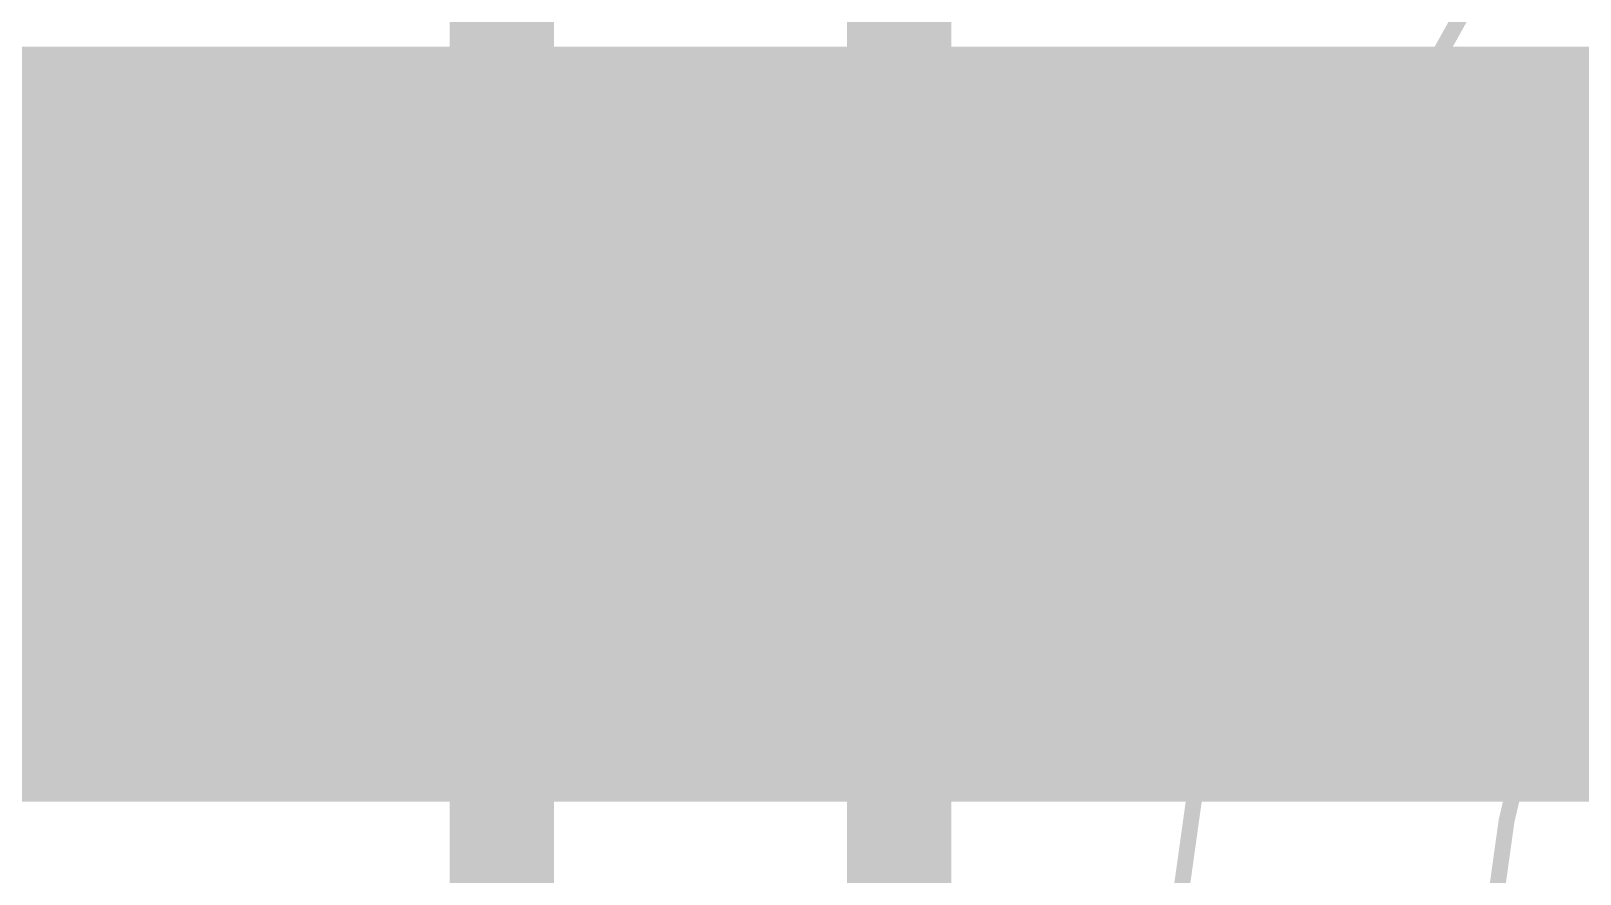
# Model space of a CAD drawing. Extents: x -20 to 155, y -92 to 168.
# Drawn here: x 39.3 to 54.15, y 25.85 to 33.93 of the extents above; entities that cross this region are included whole.
import ezdxf

# ---------------------------------------------------------------- set-up
doc = ezdxf.new("R2010")
doc.units = 0
doc.header["$MEASUREMENT"] = 0
doc.layers.get('0').update_dxf_attribs({"linetype": 'CONTINUOUS'})
for name, color, linetype in [('25-334-1_BOT', 7, 'CONTINUOUS'), ('25-334-1_DRD', 7, 'CONTINUOUS'), ('25-334-1_DRL', 2, 'CONTINUOUS'), ('25-334-1_IN1', 4, 'CONTINUOUS'), ('25-334-1_IN2', 3, 'CONTINUOUS'), ('25-334-1_SMB', 5, 'CONTINUOUS'), ('25-334-1_SST', 11, 'CONTINUOUS'), ('25-334-1_TOP', 13, 'CONTINUOUS'), ('THRUHOLE_TAP', 7, 'CONTINUOUS')]:
    doc.layers.add(name, color=color, linetype=linetype)

# ---------------------------------------------------------------- blocks, each defined once
blk = doc.blocks.new('ROUND_33')
at = {"const_width": 0.7493}
blk.add_lwpolyline([(-0.37465, 0, 1), (0.37465, 0, 1)], format="xyb", close=True, dxfattribs=at)
blk = doc.blocks.new('ROUND_32')
at = {"const_width": 0.35052}
blk.add_lwpolyline([(-0.17526, 0, 1), (0.17526, 0, 1)], format="xyb", close=True, dxfattribs=at)

msp = doc.modelspace()

# ---------------------------------------------------------------- linework, layer by layer
at = {"layer": '25-334-1_BOT', "const_width": 0.254}
for points in [[(133.731, 40.64), (70.104, 40.64), (68.58, 39.116), (59.944, 39.116), (59.944, 33.655), (29.845, 33.655), (29.845, 21.463), (24.511, 21.463), (24.511, 14.478), (25.146, 13.843)], [(39.37, 33.655), (39.37, 26.67)], [(39.5986, 33.655), (39.5986, 26.67)], [(39.8272, 33.655), (39.8272, 26.67)], [(40.0558, 33.655), (40.0558, 26.67)], [(40.2844, 33.655), (40.2844, 26.67)], [(40.513, 33.655), (40.513, 26.67)], [(40.7416, 33.655), (40.7416, 26.67)], [(40.9702, 33.655), (40.9702, 26.67)], [(41.1988, 33.655), (41.1988, 26.67)], [(41.4274, 33.655), (41.4274, 26.67)], [(41.656, 33.655), (41.656, 26.67)], [(41.8846, 33.655), (41.8846, 26.67)], [(42.1132, 33.655), (42.1132, 26.67)], [(42.3418, 33.655), (42.3418, 26.67)], [(42.5704, 33.655), (42.5704, 26.67)], [(42.799, 33.655), (42.799, 26.67)], [(43.0276, 33.655), (43.0276, 26.67)], [(43.2562, 33.655), (43.2562, 26.67)], [(43.4848, 33.655), (43.4848, 26.67)], [(43.7134, 33.655), (43.7134, 26.67)], [(43.942, 33.655), (43.942, 26.67)], [(44.1706, 33.655), (44.1706, 26.67)], [(44.3992, 33.655), (44.3992, 26.67)], [(44.6278, 33.655), (44.6278, 26.67)], [(44.8564, 33.655), (44.8564, 26.67)], [(45.085, 33.655), (45.085, 26.67)], [(45.3136, 33.655), (45.3136, 26.67)], [(45.5422, 33.655), (45.5422, 26.67)], [(45.7708, 33.655), (45.7708, 26.67)], [(45.9994, 33.655), (45.9994, 26.67)], [(46.228, 33.655), (46.228, 26.67)], [(46.4566, 33.655), (46.4566, 26.67)], [(46.6852, 33.655), (46.6852, 26.67)], [(46.9138, 33.655), (46.9138, 26.67)], [(47.1424, 33.655), (47.1424, 26.67)], [(47.371, 33.655), (47.371, 26.67)], [(47.5996, 33.655), (47.5996, 26.67)], [(47.8282, 33.655), (47.8282, 26.67)], [(48.0568, 33.655), (48.0568, 26.67)], [(48.2854, 33.655), (48.2854, 26.67)], [(48.514, 33.655), (48.514, 26.67)], [(48.7426, 33.655), (48.7426, 26.67)], [(48.9712, 33.655), (48.9712, 26.67)], [(49.1998, 33.655), (49.1998, 26.67)], [(49.4284, 33.655), (49.4284, 26.67)], [(49.657, 33.655), (49.657, 26.67)], [(49.8856, 33.655), (49.8856, 26.67)], [(50.1142, 33.655), (50.1142, 26.67)], [(50.3428, 33.655), (50.3428, 26.67)], [(50.5714, 33.655), (50.5714, 26.67)], [(50.8, 33.655), (50.8, 26.67)], [(51.0286, 33.655), (51.0286, 26.67)], [(51.2572, 33.655), (51.2572, 26.67)], [(51.4858, 33.655), (51.4858, 26.67)], [(51.7144, 33.655), (51.7144, 26.67)], [(51.943, 33.655), (51.943, 26.67)], [(52.1716, 33.655), (52.1716, 26.67)], [(52.4002, 33.655), (52.4002, 26.67)], [(52.6288, 33.655), (52.6288, 26.67)], [(52.8574, 33.655), (52.8574, 26.67)], [(53.086, 33.655), (53.086, 26.67)], [(53.3146, 33.655), (53.3146, 26.67)], [(53.5432, 33.655), (53.5432, 26.67)], [(53.7718, 33.655), (53.7718, 26.67)], [(54.0004, 33.655), (54.0004, 26.67)], [(54.229, 33.655), (54.229, 26.67)], [(100.45192, 33.5026), (29.845, 33.5026)], [(100.34016, 33.274), (29.845, 33.274)], [(100.27666, 33.0454), (29.845, 33.0454)], [(100.2538, 32.8168), (29.845, 32.8168)], [(100.26904, 32.5882), (29.845, 32.5882)], [(100.32746, 32.3596), (29.845, 32.3596)], [(100.4316, 32.131), (29.845, 32.131)], [(100.5967, 31.9024), (29.845, 31.9024)], [(100.86086, 31.6738), (29.845, 31.6738)], [(136.017, 31.4452), (29.845, 31.4452)], [(136.017, 31.2166), (29.845, 31.2166)], [(136.017, 30.988), (29.845, 30.988)], [(136.017, 30.7594), (29.845, 30.7594)], [(136.017, 30.5308), (29.845, 30.5308)], [(136.017, 30.3022), (29.845, 30.3022)], [(136.017, 30.0736), (29.845, 30.0736)], [(136.017, 29.845), (29.845, 29.845)], [(136.017, 29.6164), (29.845, 29.6164)], [(136.017, 29.3878), (29.845, 29.3878)], [(136.017, 29.1592), (29.845, 29.1592)], [(136.017, 28.9306), (29.845, 28.9306)], [(136.017, 28.702), (29.845, 28.702)], [(136.017, 28.4734), (29.845, 28.4734)], [(136.017, 28.2448), (29.845, 28.2448)], [(136.017, 28.0162), (29.845, 28.0162)], [(135.9916, 27.7876), (29.845, 27.7876)], [(135.763, 27.559), (29.845, 27.559)], [(135.5344, 27.3304), (29.845, 27.3304)], [(135.3058, 27.1018), (29.845, 27.1018)], [(135.0772, 26.8732), (29.845, 26.8732)], [(134.874, 26.67), (35.941, 26.67)]]:
    msp.add_lwpolyline(points, dxfattribs=at)
at = {"layer": '25-334-1_DRD', "const_width": 0.254}
for points in [[(40.386, 33.655), (40.005, 33.274)], [(40.894, 33.655), (40.386, 33.655)], [(41.275, 33.274), (40.894, 33.655)], [(42.926, 33.655), (42.545, 33.274)], [(43.434, 33.655), (42.926, 33.655)], [(43.815, 33.274), (43.434, 33.655)], [(45.466, 33.655), (45.085, 33.274)], [(45.974, 33.655), (45.466, 33.655)], [(46.355, 33.274), (45.974, 33.655)], [(48.006, 33.655), (47.625, 33.274)], [(48.514, 33.655), (48.006, 33.655)], [(48.895, 33.274), (48.514, 33.655)], [(50.546, 33.655), (50.165, 33.274)], [(51.054, 33.655), (50.546, 33.655)], [(51.435, 33.274), (51.054, 33.655)], [(53.086, 33.655), (52.705, 33.274)], [(53.594, 33.655), (53.086, 33.655)], [(53.975, 33.274), (53.594, 33.655)], [(40.005, 33.274), (40.005, 32.766)], [(41.275, 32.766), (41.275, 33.274)], [(42.545, 33.274), (42.545, 32.766)], [(43.815, 32.766), (43.815, 33.274)], [(45.085, 33.274), (45.085, 32.766)], [(46.355, 32.766), (46.355, 33.274)], [(47.625, 33.274), (47.625, 32.766)], [(48.895, 32.766), (48.895, 33.274)], [(50.165, 33.274), (50.165, 32.766)], [(51.435, 32.766), (51.435, 33.274)], [(52.705, 33.274), (52.705, 32.766)], [(53.975, 32.766), (53.975, 33.274)], [(40.005, 32.766), (40.386, 32.385)], [(40.894, 32.385), (41.275, 32.766)], [(42.545, 32.766), (42.926, 32.385)], [(43.434, 32.385), (43.815, 32.766)], [(45.085, 32.766), (45.466, 32.385)], [(45.974, 32.385), (46.355, 32.766)], [(47.625, 32.766), (48.006, 32.385)], [(48.514, 32.385), (48.895, 32.766)], [(50.165, 32.766), (50.546, 32.385)], [(51.054, 32.385), (51.435, 32.766)], [(52.705, 32.766), (53.086, 32.385)], [(53.594, 32.385), (53.975, 32.766)], [(40.386, 32.385), (40.894, 32.385)], [(42.926, 32.385), (43.434, 32.385)], [(45.466, 32.385), (45.974, 32.385)], [(48.006, 32.385), (48.514, 32.385)], [(50.546, 32.385), (51.054, 32.385)], [(53.086, 32.385), (53.594, 32.385)], [(40.386, 31.115), (40.005, 30.734)], [(40.894, 31.115), (40.386, 31.115)], [(41.275, 30.734), (40.894, 31.115)], [(42.926, 31.115), (42.545, 30.734)], [(43.434, 31.115), (42.926, 31.115)], [(43.815, 30.734), (43.434, 31.115)], [(45.466, 31.115), (45.085, 30.734)], [(45.974, 31.115), (45.466, 31.115)], [(46.355, 30.734), (45.974, 31.115)], [(48.006, 31.115), (47.625, 30.734)], [(48.514, 31.115), (48.006, 31.115)], [(48.895, 30.734), (48.514, 31.115)], [(50.546, 31.115), (50.165, 30.734)], [(51.054, 31.115), (50.546, 31.115)], [(51.435, 30.734), (51.054, 31.115)], [(53.086, 31.115), (52.705, 30.734)], [(53.594, 31.115), (53.086, 31.115)], [(53.975, 30.734), (53.594, 31.115)], [(40.005, 30.734), (40.005, 30.226)], [(41.275, 30.226), (41.275, 30.734)], [(42.545, 30.734), (42.545, 30.226)], [(43.815, 30.226), (43.815, 30.734)], [(45.085, 30.734), (45.085, 30.226)], [(46.355, 30.226), (46.355, 30.734)], [(47.625, 30.734), (47.625, 30.226)], [(48.895, 30.226), (48.895, 30.734)], [(50.165, 30.734), (50.165, 30.226)], [(51.435, 30.226), (51.435, 30.734)], [(52.705, 30.734), (52.705, 30.226)], [(53.975, 30.226), (53.975, 30.734)], [(40.005, 30.226), (40.386, 29.845)], [(40.894, 29.845), (41.275, 30.226)], [(42.545, 30.226), (42.926, 29.845)], [(43.434, 29.845), (43.815, 30.226)], [(45.085, 30.226), (45.466, 29.845)], [(45.974, 29.845), (46.355, 30.226)], [(47.625, 30.226), (48.006, 29.845)], [(48.514, 29.845), (48.895, 30.226)], [(50.165, 30.226), (50.546, 29.845)], [(51.054, 29.845), (51.435, 30.226)], [(52.705, 30.226), (53.086, 29.845)], [(53.594, 29.845), (53.975, 30.226)], [(40.386, 29.845), (40.894, 29.845)], [(42.926, 29.845), (43.434, 29.845)], [(45.466, 29.845), (45.974, 29.845)], [(48.006, 29.845), (48.514, 29.845)], [(50.546, 29.845), (51.054, 29.845)], [(53.086, 29.845), (53.594, 29.845)], [(40.386, 28.575), (40.005, 28.194)], [(40.894, 28.575), (40.386, 28.575)], [(41.275, 28.194), (40.894, 28.575)], [(42.926, 28.575), (42.545, 28.194)], [(43.434, 28.575), (42.926, 28.575)], [(43.815, 28.194), (43.434, 28.575)], [(45.466, 28.575), (45.085, 28.194)], [(45.974, 28.575), (45.466, 28.575)], [(46.355, 28.194), (45.974, 28.575)], [(48.006, 28.575), (47.625, 28.194)], [(48.514, 28.575), (48.006, 28.575)], [(48.895, 28.194), (48.514, 28.575)], [(50.546, 28.575), (50.165, 28.194)], [(51.054, 28.575), (50.546, 28.575)], [(51.435, 28.194), (51.054, 28.575)], [(53.086, 28.575), (52.705, 28.194)], [(53.594, 28.575), (53.086, 28.575)], [(53.975, 28.194), (53.594, 28.575)], [(40.005, 28.194), (40.005, 27.686)], [(41.275, 27.686), (41.275, 28.194)], [(42.545, 28.194), (42.545, 27.686)], [(43.815, 27.686), (43.815, 28.194)], [(45.085, 28.194), (45.085, 27.686)], [(46.355, 27.686), (46.355, 28.194)], [(47.625, 28.194), (47.625, 27.686)], [(48.895, 27.686), (48.895, 28.194)], [(50.165, 28.194), (50.165, 27.686)], [(51.435, 27.686), (51.435, 28.194)], [(52.705, 28.194), (52.705, 27.686)], [(53.975, 27.686), (53.975, 28.194)], [(40.005, 27.686), (40.386, 27.305)], [(40.894, 27.305), (41.275, 27.686)], [(42.545, 27.686), (42.926, 27.305)], [(43.434, 27.305), (43.815, 27.686)], [(45.085, 27.686), (45.466, 27.305)], [(45.974, 27.305), (46.355, 27.686)], [(47.625, 27.686), (48.006, 27.305)], [(48.514, 27.305), (48.895, 27.686)], [(50.165, 27.686), (50.546, 27.305)], [(51.054, 27.305), (51.435, 27.686)], [(52.705, 27.686), (53.086, 27.305)], [(53.594, 27.305), (53.975, 27.686)], [(40.386, 27.305), (40.894, 27.305)], [(42.926, 27.305), (43.434, 27.305)], [(45.466, 27.305), (45.974, 27.305)], [(48.006, 27.305), (48.514, 27.305)], [(50.546, 27.305), (51.054, 27.305)], [(53.086, 27.305), (53.594, 27.305)]]:
    msp.add_lwpolyline(points, dxfattribs=at)
at = {"layer": '25-334-1_IN1', "const_width": 0.254}
for points in [[(133.858, 40.64), (70.104, 40.64), (69.215, 39.624), (68.707, 39.116), (59.944, 39.116), (59.944, 33.655), (22.987, 33.655)], [(39.2176, 33.655), (39.2176, 26.67)], [(39.4462, 33.655), (39.4462, 26.67)], [(39.6748, 33.655), (39.6748, 26.67)], [(39.9034, 33.655), (39.9034, 26.67)], [(40.132, 33.655), (40.132, 26.67)], [(40.3606, 33.655), (40.3606, 26.67)], [(40.5892, 33.655), (40.5892, 26.67)], [(40.8178, 33.655), (40.8178, 26.67)], [(41.0464, 33.655), (41.0464, 26.67)], [(41.275, 33.655), (41.275, 26.67)], [(41.5036, 33.655), (41.5036, 26.67)], [(41.7322, 33.655), (41.7322, 26.67)], [(41.9608, 33.655), (41.9608, 26.67)], [(42.1894, 33.655), (42.1894, 26.67)], [(42.418, 33.655), (42.418, 26.67)], [(42.6466, 33.655), (42.6466, 26.67)], [(42.8752, 33.655), (42.8752, 26.67)], [(43.1038, 33.655), (43.1038, 26.67)], [(43.3324, 33.655), (43.3324, 26.67)], [(43.561, 33.655), (43.561, 26.67)], [(43.7896, 33.655), (43.7896, 26.67)], [(44.0182, 33.655), (44.0182, 26.67)], [(44.2468, 33.655), (44.2468, 26.67)], [(44.4754, 33.655), (44.4754, 26.67)], [(44.704, 33.655), (44.704, 26.67)], [(44.9326, 33.655), (44.9326, 26.67)], [(45.1612, 33.655), (45.1612, 26.67)], [(45.3898, 33.655), (45.3898, 26.67)], [(45.6184, 33.655), (45.6184, 26.67)], [(45.847, 33.655), (45.847, 26.67)], [(46.0756, 33.655), (46.0756, 26.67)], [(46.3042, 33.655), (46.3042, 26.67)], [(46.5328, 33.655), (46.5328, 26.67)], [(46.7614, 33.655), (46.7614, 26.67)], [(46.99, 33.655), (46.99, 26.67)], [(47.2186, 33.655), (47.2186, 26.67)], [(47.4472, 33.655), (47.4472, 26.67)], [(47.6758, 33.655), (47.6758, 26.67)], [(47.9044, 33.655), (47.9044, 26.67)], [(48.133, 33.655), (48.133, 26.67)], [(48.3616, 33.655), (48.3616, 26.67)], [(48.5902, 33.655), (48.5902, 26.67)], [(48.8188, 33.655), (48.8188, 26.67)], [(49.0474, 33.655), (49.0474, 26.67)], [(49.276, 33.655), (49.276, 26.67)], [(49.5046, 33.655), (49.5046, 26.67)], [(49.7332, 33.655), (49.7332, 26.67)], [(49.9618, 33.655), (49.9618, 26.67)], [(50.1904, 33.655), (50.1904, 26.67)], [(50.419, 33.655), (50.419, 26.67)], [(50.6476, 33.655), (50.6476, 26.67)], [(50.8762, 33.655), (50.8762, 26.67)], [(51.1048, 33.655), (51.1048, 26.67)], [(51.3334, 33.655), (51.3334, 26.67)], [(51.562, 33.655), (51.562, 26.67)], [(51.7906, 33.655), (51.7906, 26.67)], [(52.0192, 33.655), (52.0192, 26.67)], [(52.2478, 33.655), (52.2478, 26.67)], [(52.4764, 33.655), (52.4764, 26.67)], [(52.705, 33.655), (52.705, 26.67)], [(52.9336, 33.655), (52.9336, 26.67)], [(53.1622, 33.655), (53.1622, 26.67)], [(53.3908, 33.655), (53.3908, 26.67)], [(53.6194, 33.655), (53.6194, 26.67)], [(53.848, 33.655), (53.848, 26.67)], [(54.0766, 33.655), (54.0766, 26.67)], [(100.45192, 33.5026), (8.128, 33.5026)], [(100.34016, 33.274), (8.128, 33.274)], [(100.27666, 33.0454), (8.128, 33.0454)], [(100.2538, 32.8168), (8.128, 32.8168)], [(100.26904, 32.5882), (8.128, 32.5882)], [(100.32746, 32.3596), (8.128, 32.3596)], [(100.4316, 32.131), (8.128, 32.131)], [(100.5967, 31.9024), (8.128, 31.9024)], [(100.86086, 31.6738), (8.128, 31.6738)], [(136.017, 31.4452), (8.128, 31.4452)], [(136.017, 31.2166), (8.128, 31.2166)], [(136.017, 30.988), (8.128, 30.988)], [(136.017, 30.7594), (8.128, 30.7594)], [(136.017, 30.5308), (8.128, 30.5308)], [(136.017, 30.3022), (8.128, 30.3022)], [(136.017, 30.0736), (8.128, 30.0736)], [(136.017, 29.845), (8.128, 29.845)], [(136.017, 29.6164), (8.3566, 29.6164)], [(136.017, 29.3878), (8.5852, 29.3878)], [(136.017, 29.1592), (28.9052, 29.1592)], [(136.017, 28.9306), (28.9052, 28.9306)], [(136.017, 28.702), (28.9052, 28.702)], [(136.017, 28.4734), (28.9052, 28.4734)], [(136.017, 28.2448), (28.9052, 28.2448)], [(136.017, 28.0162), (28.9052, 28.0162)], [(135.9916, 27.7876), (28.9052, 27.7876)], [(135.763, 27.559), (28.9052, 27.559)], [(135.5344, 27.3304), (28.9052, 27.3304)], [(135.3058, 27.1018), (28.9052, 27.1018)], [(135.0772, 26.8732), (28.9052, 26.8732)], [(134.874, 26.67), (35.941, 26.67)]]:
    msp.add_lwpolyline(points, dxfattribs=at)
at = {"layer": '25-334-1_IN2', "const_width": 0.254}
for points in [[(133.858, 40.64), (70.104, 40.64), (68.58, 39.116), (59.944, 39.116), (59.944, 33.655), (22.479, 33.655)], [(39.2176, 33.655), (39.2176, 26.67)], [(39.4462, 33.655), (39.4462, 26.67)], [(39.6748, 33.655), (39.6748, 26.67)], [(39.9034, 33.655), (39.9034, 26.67)], [(40.132, 33.655), (40.132, 26.67)], [(40.3606, 33.655), (40.3606, 26.67)], [(40.5892, 33.655), (40.5892, 26.67)], [(40.8178, 33.655), (40.8178, 26.67)], [(41.0464, 33.655), (41.0464, 26.67)], [(41.275, 33.655), (41.275, 26.67)], [(41.5036, 33.655), (41.5036, 26.67)], [(41.7322, 33.655), (41.7322, 26.67)], [(41.9608, 33.655), (41.9608, 26.67)], [(42.1894, 33.655), (42.1894, 26.67)], [(42.418, 33.655), (42.418, 26.67)], [(42.6466, 33.655), (42.6466, 26.67)], [(42.8752, 33.655), (42.8752, 26.67)], [(43.1038, 33.655), (43.1038, 26.67)], [(43.3324, 33.655), (43.3324, 26.67)], [(43.561, 33.655), (43.561, 26.67)], [(43.7896, 33.655), (43.7896, 26.67)], [(44.0182, 33.655), (44.0182, 26.67)], [(44.2468, 33.655), (44.2468, 26.67)], [(44.4754, 33.655), (44.4754, 26.67)], [(44.704, 33.655), (44.704, 26.67)], [(44.9326, 33.655), (44.9326, 26.67)], [(45.1612, 33.655), (45.1612, 26.67)], [(45.3898, 33.655), (45.3898, 26.67)], [(45.6184, 33.655), (45.6184, 26.67)], [(45.847, 33.655), (45.847, 26.67)], [(46.0756, 33.655), (46.0756, 26.67)], [(46.3042, 33.655), (46.3042, 26.67)], [(46.5328, 33.655), (46.5328, 26.67)], [(46.7614, 33.655), (46.7614, 26.67)], [(46.99, 33.655), (46.99, 26.67)], [(47.2186, 33.655), (47.2186, 26.67)], [(47.4472, 33.655), (47.4472, 26.67)], [(47.6758, 33.655), (47.6758, 26.67)], [(47.9044, 33.655), (47.9044, 26.67)], [(48.133, 33.655), (48.133, 26.67)], [(48.3616, 33.655), (48.3616, 26.67)], [(48.5902, 33.655), (48.5902, 26.67)], [(48.8188, 33.655), (48.8188, 26.67)], [(49.0474, 33.655), (49.0474, 26.67)], [(49.276, 33.655), (49.276, 26.67)], [(49.5046, 33.655), (49.5046, 26.67)], [(49.7332, 33.655), (49.7332, 26.67)], [(49.9618, 33.655), (49.9618, 26.67)], [(50.1904, 33.655), (50.1904, 26.67)], [(50.419, 33.655), (50.419, 26.67)], [(50.6476, 33.655), (50.6476, 26.67)], [(50.8762, 33.655), (50.8762, 26.67)], [(51.1048, 33.655), (51.1048, 26.67)], [(51.3334, 33.655), (51.3334, 26.67)], [(51.562, 33.655), (51.562, 26.67)], [(51.7906, 33.655), (51.7906, 26.67)], [(52.0192, 33.655), (52.0192, 26.67)], [(52.2478, 33.655), (52.2478, 26.67)], [(52.4764, 33.655), (52.4764, 26.67)], [(52.705, 33.655), (52.705, 26.67)], [(52.9336, 33.655), (52.9336, 26.67)], [(53.1622, 33.655), (53.1622, 26.67)], [(53.3908, 33.655), (53.3908, 26.67)], [(53.6194, 33.655), (53.6194, 26.67)], [(53.848, 33.655), (53.848, 26.67)], [(54.0766, 33.655), (54.0766, 26.67)], [(100.45192, 33.5026), (8.128, 33.5026)], [(100.34016, 33.274), (8.128, 33.274)], [(100.27666, 33.0454), (8.128, 33.0454)], [(100.2538, 32.8168), (8.128, 32.8168)], [(100.26904, 32.5882), (8.128, 32.5882)], [(100.32746, 32.3596), (8.128, 32.3596)], [(100.4316, 32.131), (8.128, 32.131)], [(100.5967, 31.9024), (8.128, 31.9024)], [(100.86086, 31.6738), (8.128, 31.6738)], [(136.017, 31.4452), (8.128, 31.4452)], [(136.017, 31.2166), (8.128, 31.2166)], [(136.017, 30.988), (8.128, 30.988)], [(136.017, 30.7594), (8.128, 30.7594)], [(136.017, 30.5308), (8.2042, 30.5308)], [(136.017, 30.3022), (8.4328, 30.3022)], [(136.017, 30.0736), (8.6614, 30.0736)], [(136.017, 29.845), (8.89, 29.845)], [(136.017, 29.6164), (9.1186, 29.6164)], [(136.017, 29.3878), (9.3472, 29.3878)], [(136.017, 29.1592), (28.9052, 29.1592)], [(136.017, 28.9306), (28.9052, 28.9306)], [(136.017, 28.702), (28.9052, 28.702)], [(136.017, 28.4734), (28.9052, 28.4734)], [(136.017, 28.2448), (28.9052, 28.2448)], [(136.017, 28.0162), (28.9052, 28.0162)], [(135.9916, 27.7876), (28.9052, 27.7876)], [(135.763, 27.559), (28.9052, 27.559)], [(135.5344, 27.3304), (28.9052, 27.3304)], [(135.3058, 27.1018), (28.9052, 27.1018)], [(135.0772, 26.8732), (28.9052, 26.8732)], [(60.071, 26.67), (35.941, 26.67)]]:
    msp.add_lwpolyline(points, dxfattribs=at)
at = {"layer": '25-334-1_SMB', "const_width": 4.99872}
msp.add_lwpolyline([(69.85, 30.226), (33.02, 30.226), (33.02, 16.764), (27.813, 16.764)], dxfattribs=at)
at = {"layer": '25-334-1_SST', "const_width": 0.1524}
for points in [[(75.565, 47.72406, 0.4142136), (50.06594, 22.225)], [(75.565, 44.72432, 0.4142136), (53.06568, 22.225)]]:
    msp.add_lwpolyline(points, format="xyb", dxfattribs=at)
at = {"layer": '25-334-1_SST'}
for points, const_width in [([(43.815, 43.18), (43.815, 20.32)], 1.00076), ([(47.625, 43.18), (47.625, 20.32)], 1.00076), ([(42.23766, 32.52216), (42.06748, 32.52216), (41.8973, 32.46374), (41.8973, 32.22752), (42.06748, 32.16656), (42.9133, 32.16656)], 0.1524), ([(45.92066, 32.52216), (45.75048, 32.52216), (45.5803, 32.46374), (45.5803, 32.22752), (45.75048, 32.16656), (46.5963, 32.16656)], 0.1524), ([(42.9133, 32.10814), (42.9133, 32.34436)], 0.1524), ([(46.5963, 32.10814), (46.5963, 32.34436)], 0.1524), ([(42.4053, 31.74492), (42.4053, 31.38932), (42.57548, 31.26994), (42.74566, 31.26994), (42.9133, 31.38932), (42.9133, 31.74492), (41.8973, 31.74492)], 0.1524), ([(46.0883, 31.74492), (46.0883, 31.38932), (46.25848, 31.26994), (46.42866, 31.26994), (46.5963, 31.38932), (46.5963, 31.74492), (45.5803, 31.74492)], 0.1524), ([(45.5803, 30.43174), (45.5803, 30.90672), (46.25848, 30.43174), (46.42866, 30.43174), (46.5963, 30.49016), (46.5963, 30.84576), (46.42866, 30.90672)], 0.1524), ([(41.8973, 30.55112), (41.8973, 30.78734)], 0.1524), ([(41.8973, 30.66796), (42.9133, 30.66796), (42.74566, 30.78734)], 0.1524)]:
    msp.add_lwpolyline(points, dxfattribs=dict(at, const_width=const_width))
at = {"layer": '25-334-1_TOP', "const_width": 0.254}
for points in [[(133.731, 40.64), (70.104, 40.64), (68.58, 39.116), (59.944, 39.116), (59.944, 33.655), (24.13, 33.655), (24.13, 13.843)], [(39.2176, 33.655), (39.2176, 26.67)], [(39.4462, 33.655), (39.4462, 26.67)], [(39.6748, 33.655), (39.6748, 26.67)], [(39.9034, 33.655), (39.9034, 26.67)], [(40.132, 33.655), (40.132, 26.67)], [(40.3606, 33.655), (40.3606, 26.67)], [(40.5892, 33.655), (40.5892, 26.67)], [(40.8178, 33.655), (40.8178, 26.67)], [(41.0464, 33.655), (41.0464, 26.67)], [(41.275, 33.655), (41.275, 26.67)], [(41.5036, 33.655), (41.5036, 26.67)], [(41.7322, 33.655), (41.7322, 26.67)], [(41.9608, 33.655), (41.9608, 26.67)], [(42.1894, 33.655), (42.1894, 26.67)], [(42.418, 33.655), (42.418, 26.67)], [(42.6466, 33.655), (42.6466, 26.67)], [(42.8752, 33.655), (42.8752, 26.67)], [(43.1038, 33.655), (43.1038, 26.67)], [(43.3324, 33.655), (43.3324, 26.67)], [(43.561, 33.655), (43.561, 26.67)], [(43.7896, 33.655), (43.7896, 26.67)], [(44.0182, 33.655), (44.0182, 26.67)], [(44.2468, 33.655), (44.2468, 26.67)], [(44.4754, 33.655), (44.4754, 26.67)], [(44.704, 33.655), (44.704, 26.67)], [(44.9326, 33.655), (44.9326, 26.67)], [(45.1612, 33.655), (45.1612, 26.67)], [(45.3898, 33.655), (45.3898, 26.67)], [(45.6184, 33.655), (45.6184, 26.67)], [(45.847, 33.655), (45.847, 26.67)], [(46.0756, 33.655), (46.0756, 26.67)], [(46.3042, 33.655), (46.3042, 26.67)], [(46.5328, 33.655), (46.5328, 26.67)], [(46.7614, 33.655), (46.7614, 26.67)], [(46.99, 33.655), (46.99, 26.67)], [(47.2186, 33.655), (47.2186, 26.67)], [(47.4472, 33.655), (47.4472, 26.67)], [(47.6758, 33.655), (47.6758, 26.67)], [(47.9044, 33.655), (47.9044, 26.67)], [(48.133, 33.655), (48.133, 26.67)], [(48.3616, 33.655), (48.3616, 26.67)], [(48.5902, 33.655), (48.5902, 26.67)], [(48.8188, 33.655), (48.8188, 26.67)], [(49.0474, 33.655), (49.0474, 26.67)], [(49.276, 33.655), (49.276, 26.67)], [(49.5046, 33.655), (49.5046, 26.67)], [(49.7332, 33.655), (49.7332, 26.67)], [(49.9618, 33.655), (49.9618, 26.67)], [(50.1904, 33.655), (50.1904, 26.67)], [(50.419, 33.655), (50.419, 26.67)], [(50.6476, 33.655), (50.6476, 26.67)], [(50.8762, 33.655), (50.8762, 26.67)], [(51.1048, 33.655), (51.1048, 26.67)], [(51.3334, 33.655), (51.3334, 26.67)], [(51.562, 33.655), (51.562, 26.67)], [(51.7906, 33.655), (51.7906, 26.67)], [(52.0192, 33.655), (52.0192, 26.67)], [(52.2478, 33.655), (52.2478, 26.67)], [(52.4764, 33.655), (52.4764, 26.67)], [(52.705, 33.655), (52.705, 26.67)], [(52.9336, 33.655), (52.9336, 26.67)], [(53.1622, 33.655), (53.1622, 26.67)], [(53.3908, 33.655), (53.3908, 26.67)], [(53.6194, 33.655), (53.6194, 26.67)], [(53.848, 33.655), (53.848, 26.67)], [(54.0766, 33.655), (54.0766, 26.67)], [(100.45192, 33.5026), (24.13, 33.5026)], [(100.34016, 33.274), (24.13, 33.274)], [(100.27666, 33.0454), (24.13, 33.0454)], [(100.2538, 32.8168), (24.13, 32.8168)], [(100.26904, 32.5882), (24.13, 32.5882)], [(100.32746, 32.3596), (24.13, 32.3596)], [(100.4316, 32.131), (24.13, 32.131)], [(100.5967, 31.9024), (24.13, 31.9024)], [(100.86086, 31.6738), (24.13, 31.6738)], [(136.017, 31.4452), (24.13, 31.4452)], [(136.017, 31.2166), (24.13, 31.2166)], [(136.017, 30.988), (24.13, 30.988)], [(136.017, 30.7594), (24.13, 30.7594)], [(136.017, 30.5308), (24.13, 30.5308)], [(136.017, 30.3022), (24.13, 30.3022)], [(136.017, 30.0736), (24.13, 30.0736)], [(136.017, 29.845), (24.13, 29.845)], [(136.017, 29.6164), (24.13, 29.6164)], [(136.017, 29.3878), (24.13, 29.3878)], [(136.017, 29.1592), (28.9052, 29.1592)], [(136.017, 28.9306), (28.9052, 28.9306)], [(136.017, 28.702), (28.9052, 28.702)], [(136.017, 28.4734), (28.9052, 28.4734)], [(136.017, 28.2448), (28.9052, 28.2448)], [(136.017, 28.0162), (28.9052, 28.0162)], [(135.9916, 27.7876), (28.9052, 27.7876)], [(135.763, 27.559), (28.9052, 27.559)], [(135.5344, 27.3304), (28.9052, 27.3304)], [(135.3058, 27.1018), (28.9052, 27.1018)], [(135.0772, 26.8732), (28.9052, 26.8732)], [(134.874, 26.67), (33.655, 26.67)]]:
    msp.add_lwpolyline(points, dxfattribs=at)

# ---------------------------------------------------------------- block references
at = {"layer": '25-334-1_BOT'}
for p in [(40.64, 33.02), (43.18, 33.02), (45.72, 33.02), (48.26, 33.02), (50.8, 33.02), (53.34, 33.02), (40.64, 30.48), (43.18, 30.48), (45.72, 30.48), (48.26, 30.48), (50.8, 30.48), (53.34, 30.48), (40.64, 27.94), (43.18, 27.94), (45.72, 27.94), (48.26, 27.94), (50.8, 27.94), (53.34, 27.94)]:
    msp.add_blockref('ROUND_33', p, dxfattribs=at)
at = {"layer": '25-334-1_DRL'}
for p in [(40.64, 33.02), (43.18, 33.02), (45.72, 33.02), (48.26, 33.02), (50.8, 33.02), (53.34, 33.02), (40.64, 30.48), (43.18, 30.48), (45.72, 30.48), (48.26, 30.48), (50.8, 30.48), (53.34, 30.48), (40.64, 27.94), (43.18, 27.94), (45.72, 27.94), (48.26, 27.94), (50.8, 27.94), (53.34, 27.94)]:
    msp.add_blockref('ROUND_32', p, dxfattribs=at)
at = {"layer": '25-334-1_IN1'}
for p in [(40.64, 33.02), (43.18, 33.02), (45.72, 33.02), (48.26, 33.02), (50.8, 33.02), (53.34, 33.02), (40.64, 30.48), (43.18, 30.48), (45.72, 30.48), (48.26, 30.48), (50.8, 30.48), (53.34, 30.48), (40.64, 27.94), (43.18, 27.94), (45.72, 27.94), (48.26, 27.94), (50.8, 27.94), (53.34, 27.94)]:
    msp.add_blockref('ROUND_33', p, dxfattribs=at)
at = {"layer": '25-334-1_IN2'}
for p in [(40.64, 33.02), (43.18, 33.02), (45.72, 33.02), (48.26, 33.02), (50.8, 33.02), (53.34, 33.02), (40.64, 30.48), (43.18, 30.48), (45.72, 30.48), (48.26, 30.48), (50.8, 30.48), (53.34, 30.48), (40.64, 27.94), (43.18, 27.94), (45.72, 27.94), (48.26, 27.94), (50.8, 27.94), (53.34, 27.94)]:
    msp.add_blockref('ROUND_33', p, dxfattribs=at)
at = {"layer": '25-334-1_TOP'}
for p in [(40.64, 33.02), (43.18, 33.02), (45.72, 33.02), (48.26, 33.02), (50.8, 33.02), (53.34, 33.02), (40.64, 30.48), (43.18, 30.48), (45.72, 30.48), (48.26, 30.48), (50.8, 30.48), (53.34, 30.48), (40.64, 27.94), (43.18, 27.94), (45.72, 27.94), (48.26, 27.94), (50.8, 27.94), (53.34, 27.94)]:
    msp.add_blockref('ROUND_33', p, dxfattribs=at)
at = {"layer": 'THRUHOLE_TAP'}
for p in [(40.64, 33.02), (43.18, 33.02), (45.72, 33.02), (48.26, 33.02), (50.8, 33.02), (53.34, 33.02), (40.64, 30.48), (43.18, 30.48), (45.72, 30.48), (48.26, 30.48), (50.8, 30.48), (53.34, 30.48), (40.64, 27.94), (43.18, 27.94), (45.72, 27.94), (48.26, 27.94), (50.8, 27.94), (53.34, 27.94)]:
    msp.add_blockref('ROUND_32', p, dxfattribs=at)

doc.saveas('drawing.dxf')
